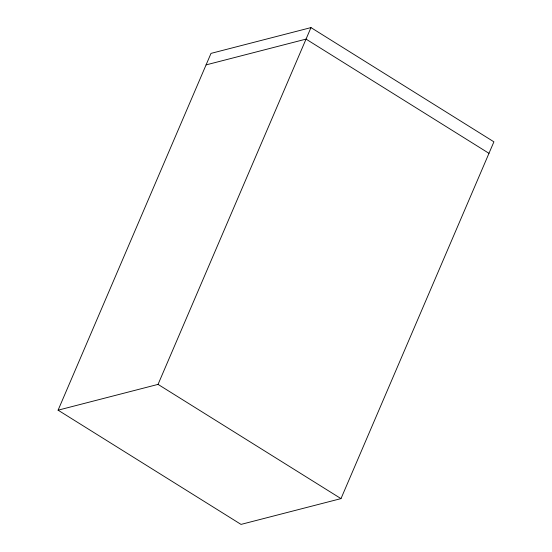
<?xml version="1.0" encoding="UTF-8"?>
<svg xmlns="http://www.w3.org/2000/svg" width="552" height="552" viewBox="0 0 552 552"><rect width="100%" height="100%" fill="white"/><g stroke="black" fill="none" stroke-linecap="round" stroke-linejoin="round"><path stroke-width="0.83" d="M58.091 410.177L211.009 53.385L310.976 27.6L493.909 141.823L340.991 498.615L241.024 524.4L58.091 410.177L158.051 384.385L340.991 498.615M158.051 384.385L310.976 27.6M206.075 64.894L306.043 39.109L488.975 153.332"/></g></svg>
